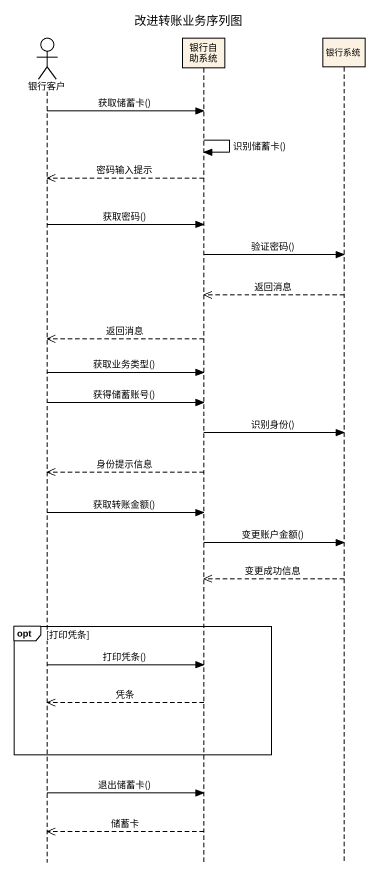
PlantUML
@startuml
title 改进转账业务序列图
hide footbox
actor 银行客户
participant 银行自助系统
participant 银行系统

银行客户 -> 银行自助系统 : 获取储蓄卡()
银行自助系统 -> 银行自助系统 : 识别储蓄卡()
银行自助系统 -->> 银行客户 : 密码输入提示
银行客户 -> 银行自助系统 : 获取密码()
银行自助系统 -> 银行系统 : 验证密码()
银行系统 -->> 银行自助系统 : 返回消息
银行自助系统 -->> 银行客户 : 返回消息
银行客户 -> 银行自助系统 : 获取业务类型()
银行客户 -> 银行自助系统 : 获得储蓄账号()
银行自助系统 -> 银行系统 : 识别身份()
银行自助系统 -->> 银行客户 : 身份提示信息
银行客户 -> 银行自助系统 : 获取转账金额()
银行自助系统 -> 银行系统 : 变更账户金额()
银行系统 -->> 银行自助系统 : 变更成功信息
opt 打印凭条
  银行客户 -> 银行自助系统 : 打印凭条()
  银行自助系统 -->> 银行客户 : 凭条
end
银行客户 -> 银行自助系统 : 退出储蓄卡()
银行自助系统 -->> 银行客户 : 储蓄卡
@enduml
